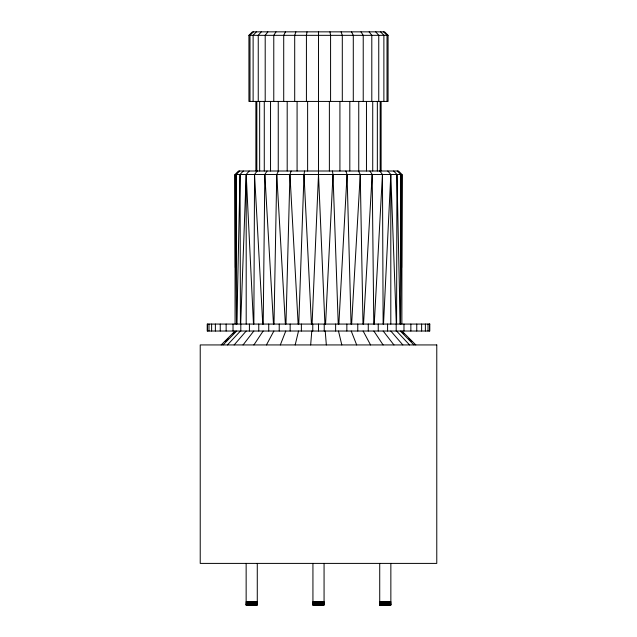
<?xml version="1.0" encoding="UTF-8"?>
<svg xmlns="http://www.w3.org/2000/svg" width="637" height="637" viewBox="0 0 637 637"><rect width="100%" height="100%" fill="white"/><g stroke="black" fill="none" stroke-linecap="round" stroke-linejoin="round"><path stroke-width="0.96" d="M396.58 324.09L396.955 174.482L393.69 171.003M400.323 324.09L400.721 174.482L397.297 171.003M253.86 324.09L254.545 174.482L257.205 171.003M401.628 267.612L401.987 174.482L398.515 171.003L238.485 171.003L235.013 174.482L235.077 324.09L236.279 174.482L239.703 171.003M263.208 324.09L264.833 174.482L267.07 171.003M274.006 324.09L276.753 174.482L278.496 171.003M236.845 324.09L240.045 174.482L243.31 171.003M285.957 324.09L289.946 174.482L291.133 171.003M298.761 324.09L304 174.482L304.605 171.003M240.69 324.09L246.193 174.482L249.21 171.003M312.082 324.09L318.5 174.482L318.5 31.85M325.563 324.09L333 174.482L332.395 171.003M383.514 324.09L390.807 174.482L387.79 171.003M338.86 324.09L347.054 174.482L345.867 171.003M374.245 324.09L382.455 174.482L379.795 171.003M351.624 324.09L360.247 174.482L358.504 171.003M363.52 324.09L372.167 174.482L369.93 171.003M310.665 344.935L311.78 331.025M307.026 31.85L306.421 35.33L306.421 101.426M295.186 344.935L298.522 331.025M295.894 31.85L294.7 35.33L294.7 101.426M280.32 344.935L285.774 331.025M285.456 31.85L283.712 35.33L283.712 101.426M266.441 344.935L273.878 331.025M276.012 31.85L273.775 35.33L273.775 101.426M253.908 344.935L263.137 331.025M267.866 31.85L265.199 35.33L265.199 101.426M243.047 344.935L253.829 331.025M261.258 31.85L258.248 35.33L258.248 101.426M234.145 344.935L246.193 331.025M227.425 344.935L240.436 331.025M256.392 31.85L253.12 35.33L253.12 101.426M223.061 344.935L236.693 331.025M253.407 31.85L249.983 35.33L249.983 101.426M225.259 341.456L228.022 338.677M232.855 333.804L234.926 331.718M248.924 35.33L252.403 31.85L384.597 31.85L388.076 35.33L388.076 101.426L248.924 101.426L248.924 35.33L388.076 35.33M221.174 344.935L235.077 331.025M246.145 601.67L257.276 601.67M312.934 601.67L324.066 601.67M379.724 601.67L390.855 601.67M246.145 602.276L257.276 602.276M312.934 602.276L324.066 602.276M379.724 602.276L390.855 602.276M246.145 602.865L257.276 602.865M312.934 602.865L324.066 602.865M379.724 602.865L390.855 602.865M246.145 603.414L257.276 603.414M312.934 603.414L324.066 603.414M379.724 603.414L390.855 603.414M246.145 603.908L257.276 603.908M312.934 603.908L324.066 603.908M379.724 603.908L390.855 603.908M246.145 604.338L257.276 604.338M312.934 604.338L324.066 604.338M379.724 604.338L390.855 604.338M246.145 604.68L257.276 604.68M312.934 604.68L324.066 604.68M379.724 604.68L390.855 604.68M246.145 604.943L257.276 604.943M312.934 604.943L324.066 604.943M379.724 604.943L390.855 604.943M246.145 605.094L257.276 605.15L257.276 563.403M312.934 605.094L324.066 605.15L324.066 563.403M379.724 605.094L390.855 605.15L390.855 563.403M401.923 331.025L415.826 344.935M402.074 331.718L404.145 333.804M408.978 338.677L411.741 341.456M383.593 31.85L387.017 35.33L387.017 101.426M400.307 331.025L413.939 344.935M380.608 31.85L383.88 35.33L383.88 101.426M396.564 331.025L409.575 344.935M375.742 31.85L378.752 35.33L378.752 101.426M390.807 331.025L402.855 344.935M383.171 331.025L393.953 344.935M369.134 31.85L371.801 35.33L371.801 101.426M373.863 331.025L383.092 344.935M360.988 31.85L363.225 35.33L363.225 101.426M363.122 331.025L370.559 344.935M351.544 31.85L353.288 35.33L353.288 101.426M351.226 331.025L356.68 344.935M341.106 31.85L342.3 35.33L342.3 101.426M338.478 331.025L341.814 344.935M329.974 31.85L330.579 35.33L330.579 101.426M325.22 331.025L326.335 344.935M276.753 174.482L285.376 324.09M264.833 174.482L273.48 324.09M289.946 174.482L298.14 324.09M254.545 174.482L262.755 324.09M304 174.482L311.437 324.09M253.486 324.09L246.193 174.482L246.193 324.09M318.5 174.482L324.918 324.09M396.31 324.09L390.807 174.482L390.807 324.09M333 174.482L338.239 324.09M347.054 174.482L351.043 324.09M396.955 174.482L400.155 324.09M360.247 174.482L362.994 324.09M372.167 174.482L373.792 324.09M400.721 174.482L401.867 324.09L401.987 174.482L235.013 174.482L235.372 267.612M382.455 174.482L383.14 324.09M240.045 174.482L240.42 324.09M236.279 174.482L236.677 324.09M429.489 324.066L429.489 331.025M428.016 324.066L428.016 331.025M425.381 324.066L425.381 331.025M421.622 324.066L421.622 331.025M416.757 324.066L416.757 331.025M410.857 324.066L410.857 331.025M403.977 324.066L403.977 331.025M396.198 324.066L396.198 331.025M387.583 324.066L387.583 331.025M381.117 101.426L381.117 171.003M380.17 101.426L380.17 171.003M379.724 563.403L379.724 605.15M378.243 324.066L378.243 331.025M377.343 101.426L377.343 171.003M372.725 101.426L372.725 171.003M368.274 324.066L368.274 331.025M366.466 101.426L366.466 171.003M358.75 101.426L358.75 171.003M357.771 324.066L357.771 331.025M349.809 101.426L349.809 171.003M346.847 324.066L346.847 331.025M339.919 101.426L339.919 171.003M335.627 324.066L335.627 331.025M329.377 101.426L329.377 171.003M324.233 324.066L324.233 331.025M318.5 324.066L318.5 331.025M312.934 563.403L312.934 605.15M312.767 324.066L312.767 331.025M307.623 101.426L307.623 171.003M301.373 324.066L301.373 331.025M297.081 101.426L297.081 171.003M290.154 324.066L290.154 331.025M287.191 101.426L287.191 171.003M279.229 324.066L279.229 331.025M278.25 101.426L278.25 171.003M270.534 101.426L270.534 171.003M268.726 324.066L268.726 331.025M264.275 101.426L264.275 171.003M259.657 101.426L259.657 171.003M258.757 324.066L258.757 331.025M256.83 101.426L256.83 171.003M255.883 101.426L255.883 171.003M249.417 324.066L249.417 331.025M246.145 563.403L246.145 605.15M240.802 324.066L240.802 331.025M233.023 324.066L233.023 331.025M226.143 324.066L226.143 331.025M220.243 324.066L220.243 331.025M215.378 324.066L215.378 331.025M211.619 324.066L211.619 331.025M208.984 324.066L208.984 331.025M207.511 324.066L207.511 331.025M429.784 324.066L207.216 324.066L207.216 331.025L429.784 331.025L429.784 324.066M436.775 344.935L200.225 344.935L200.225 563.403L436.775 563.403L436.775 344.935"/></g></svg>
